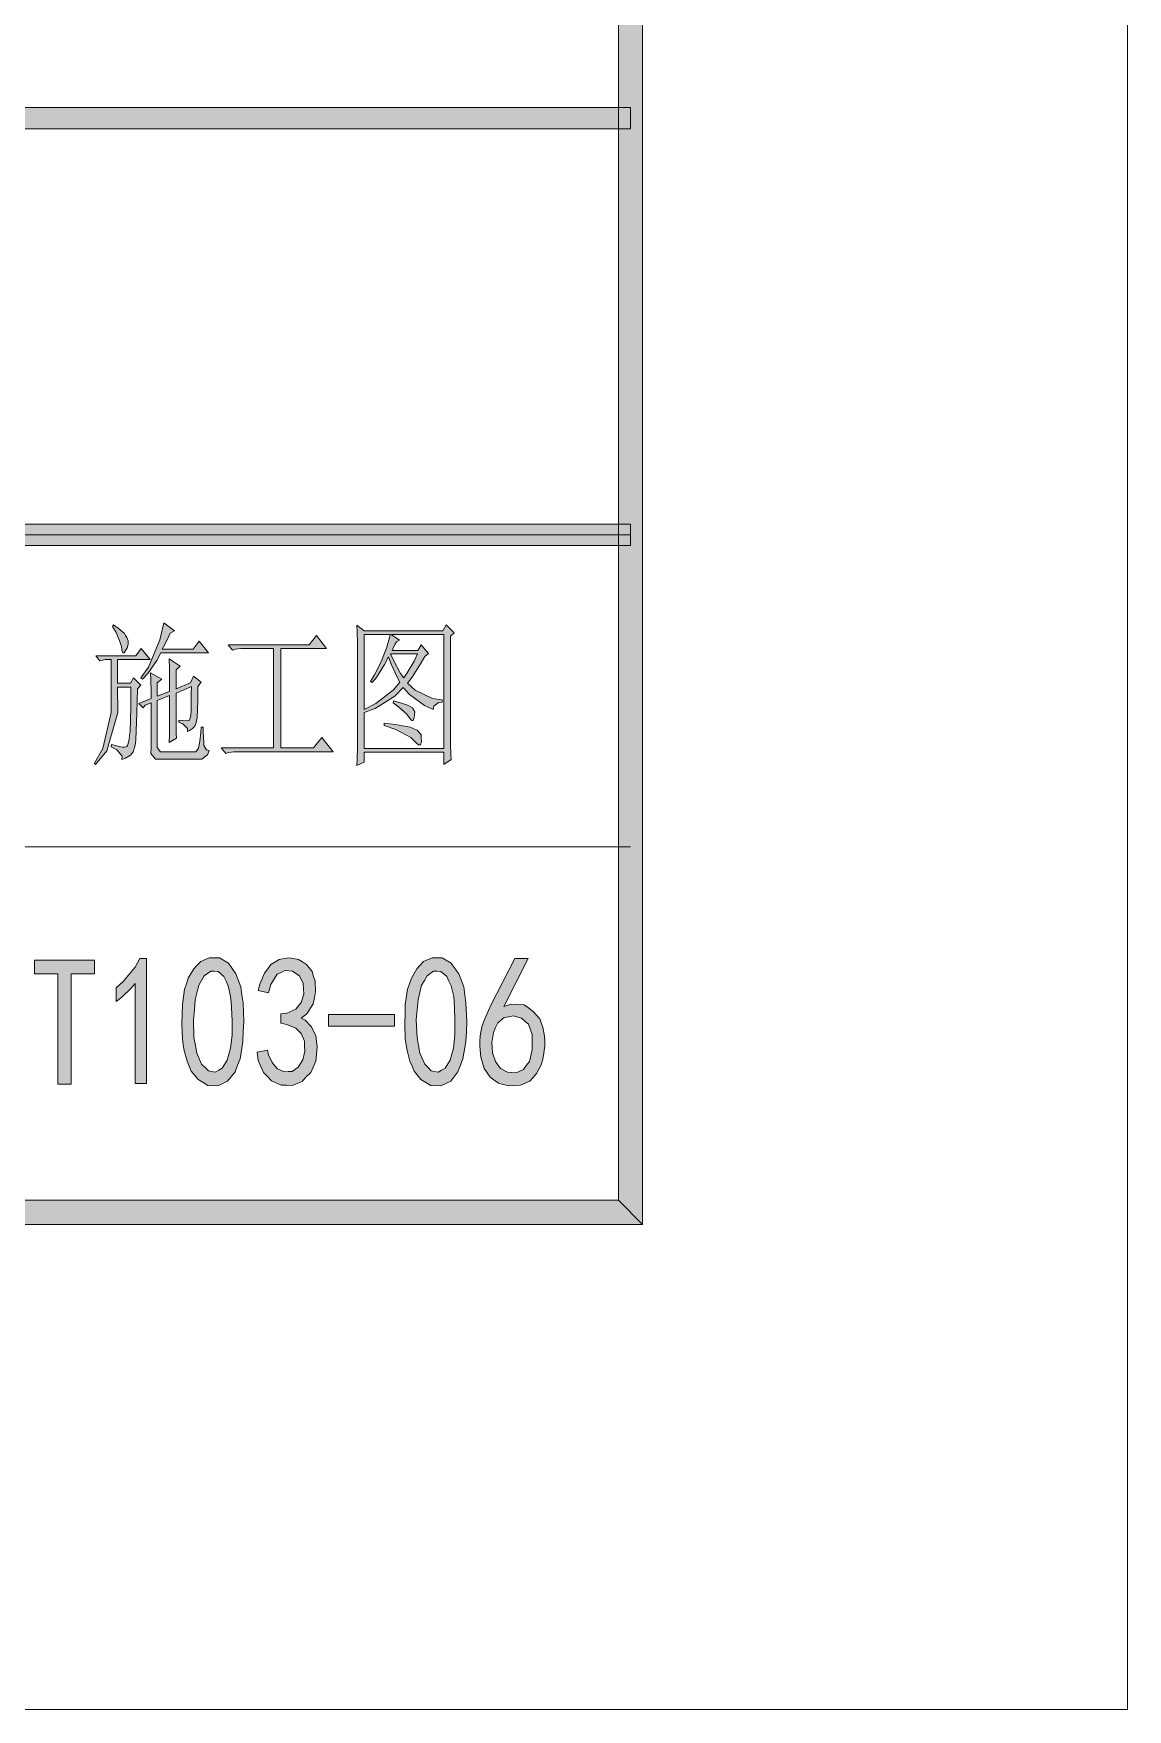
# Model space of a CAD drawing. Header units: millimetres. Extents: x 0 to 414, y 0 to 292.
# Drawn here: x 392.4 to 414.08, y 0 to 33.2 of the extents above; entities that cross this region are included whole.
import ezdxf

# ---------------------------------------------------------------- set-up
doc = ezdxf.new("R2010")
doc.units = ezdxf.units.MM

msp = doc.modelspace()

# ---------------------------------------------------------------- hatches: boundary and pattern name
h = msp.add_hatch(color=0)
h.dxf.hatch_style = 2
h.paths.add_polyline_path([(404.473833, 9.609667), (403.997583, 10.085917), (403.997583, 282.380972), (404.473833, 282.857222)])
h = msp.add_hatch(color=0)
h.dxf.hatch_style = 2
h.paths.add_polyline_path([(404.237472, 31.732361), (404.237472, 31.309028), (354.957944, 31.309028), (354.957944, 31.732361)])
h = msp.add_hatch(color=0)
h.dxf.hatch_style = 2
h.paths.add_polyline_path([(354.957944, 23.057556), (354.957944, 23.480889), (404.237472, 23.480889), (404.237472, 23.057556)])
h = msp.add_hatch(color=0)
h.dxf.hatch_style = 2
h.paths.add_polyline_path([(393.989278, 21.487694), (394.084528, 21.420667), (394.204472, 21.314833), (394.229167, 21.276028), (394.253861, 21.237222), (394.278556, 21.166667), (394.278556, 21.138444), (394.278556, 21.099639), (394.260917, 21.032611), (394.23975, 20.997333), (394.222111, 20.965583), (394.197417, 20.930306), (394.17625, 20.930306), (394.151556, 20.990278), (394.1445, 21.053778), (394.123333, 21.138444), (394.038667, 21.336), (393.968111, 21.452417)])
h = msp.add_hatch(color=0)
h.dxf.hatch_style = 2
h.paths.add_polyline_path([(394.984111, 21.522972), (395.195778, 21.36775), (395.111111, 21.318361), (395.058194, 21.201944), (394.980583, 21.046722), (394.955889, 21.004389), (395.566194, 21.004389), (395.689667, 21.159611), (395.873111, 20.930306), (394.927667, 20.930306), (394.850056, 20.778611), (394.666611, 20.521083), (394.560778, 20.411722), (394.529028, 20.436417), (394.680722, 20.648083), (394.9065, 21.191361)])
h = msp.add_hatch(color=0)
h.dxf.hatch_style = 2
h.paths.add_polyline_path([(396.261167, 21.089056), (397.866306, 21.089056), (398.010944, 21.2725), (398.212028, 21.0185), (397.305389, 21.0185), (397.305389, 19.046472), (397.950972, 19.046472), (398.116778, 19.251083), (398.339028, 18.972389), (396.444611, 18.972389), (396.381111, 18.972389), (396.264694, 18.95475), (396.211778, 18.937111), (396.123583, 19.046472), (397.16075, 19.046472), (397.16075, 21.0185), (396.578667, 21.0185), (396.515167, 21.0185), (396.402278, 21.000861), (396.345833, 20.983222)])
h = msp.add_hatch(color=0)
h.paths.add_polyline_path([(400.667361, 21.258389), (400.667361, 19.251083), (400.667361, 19.131139), (400.674417, 18.912417), (400.677944, 18.817167), (400.533306, 18.721917), (400.533306, 18.961806), (398.956389, 18.961806), (398.956389, 18.767778), (398.81175, 18.697222), (398.818806, 18.817167), (398.822333, 19.064111), (398.822333, 19.191111), (398.822333, 21.0185), (398.822333, 21.120806), (398.818806, 21.350111), (398.81175, 21.477111), (398.956389, 21.36775), (400.515667, 21.36775), (400.582694, 21.487694), (400.737917, 21.328944)])
h.paths.add_polyline_path([(398.956389, 19.035889), (400.533306, 19.035889), (400.533306, 21.293667), (399.489083, 21.293667), (399.654889, 21.184306), (399.594917, 21.149028), (399.566694, 21.096111), (399.524361, 21.011444), (399.51025, 20.979694), (400.021778, 20.979694), (400.088806, 21.089056), (400.233444, 20.919722), (400.155833, 20.85975), (400.074694, 20.715111), (399.905361, 20.447), (399.817167, 20.327056), (399.968861, 20.189472), (400.311056, 20.027194), (400.505083, 20.0025), (400.505083, 19.953111), (400.431, 19.946056), (400.339278, 19.8755), (400.321639, 19.808472), (400.152306, 19.886083), (399.855972, 20.104806), (399.7325, 20.242389), (399.563167, 20.073056), (399.175111, 19.826111), (398.956389, 19.7485)])
h.paths.add_polyline_path([(398.956389, 21.293667), (398.956389, 19.808472), (399.185694, 19.928417), (399.538472, 20.200056), (399.661944, 20.35175), (399.601972, 20.461111), (399.489083, 20.708056), (399.439694, 20.849167), (399.362083, 20.697472), (399.199806, 20.443472), (399.111611, 20.341167), (399.083389, 20.365861), (399.161, 20.492861), (399.291528, 20.753917), (399.344444, 20.8915), (399.397361, 21.025556), (399.460861, 21.226639), (399.471444, 21.293667)])
h.paths.add_polyline_path([(399.4785, 20.909139), (399.549056, 20.757444), (399.679583, 20.521083), (399.739556, 20.436417), (399.810111, 20.531667), (399.944167, 20.768028), (400.011194, 20.909139)])
h = msp.add_hatch(color=0)
h.dxf.hatch_style = 2
h.paths.add_polyline_path([(393.629444, 18.721917), (393.611806, 18.743083), (393.777611, 19.035889), (393.939889, 19.7485), (393.939889, 20.171833), (393.939889, 20.799778), (393.823472, 20.799778), (393.717639, 20.775083), (393.640028, 20.870333), (394.433778, 20.870333), (394.539611, 21.0185), (394.712472, 20.799778), (394.066889, 20.799778), (394.066889, 20.327056), (394.327944, 20.327056), (394.384389, 20.436417), (394.529028, 20.291778), (394.462, 20.217694), (394.451417, 19.744972), (394.433778, 19.20875), (394.423194, 19.141722), (394.412611, 19.074694), (394.377333, 18.972389), (394.352639, 18.937111), (394.324417, 18.901833), (394.225639, 18.841861), (394.151556, 18.817167), (394.158611, 18.884194), (394.052778, 19.011194), (393.939889, 19.071167), (393.950472, 19.117028), (394.021028, 19.092333), (394.130389, 19.067639), (394.169194, 19.064111), (394.204472, 19.060583), (394.253861, 19.074694), (394.264444, 19.092333), (394.275028, 19.1135), (394.299722, 19.212278), (394.306778, 19.293417), (394.317361, 19.374556), (394.331472, 19.854333), (394.335, 20.252972), (394.066889, 20.252972), (394.073944, 19.752028), (393.85875, 18.9865)])
h = msp.add_hatch(color=0)
h.dxf.hatch_style = 2
h.paths.add_polyline_path([(394.857111, 20.073056), (395.100528, 20.168306), (395.100528, 20.302361), (395.097, 20.623389), (395.089944, 20.810361), (395.312194, 20.665722), (395.227528, 20.591639), (395.227528, 20.217694), (395.516806, 20.337639), (395.57325, 20.471694), (395.728472, 20.35175), (395.661444, 20.267083), (395.657917, 19.977806), (395.643806, 19.642667), (395.63675, 19.596806), (395.629694, 19.550944), (395.601472, 19.480389), (395.580306, 19.455694), (395.555611, 19.434528), (395.495639, 19.392194), (395.456833, 19.371028), (395.453306, 19.434528), (395.365111, 19.522722), (395.283972, 19.554472), (395.283972, 19.600333), (395.361583, 19.58975), (395.456833, 19.582694), (395.478, 19.58975), (395.495639, 19.596806), (395.520333, 19.692056), (395.527389, 19.783778), (395.527389, 19.8755), (395.530917, 20.115389), (395.534444, 20.267083), (395.227528, 20.133028), (395.227528, 19.614444), (395.227528, 19.529778), (395.231056, 19.342806), (395.234583, 19.2405), (395.089944, 19.155833), (395.097, 19.328694), (395.100528, 19.794361), (395.100528, 20.083639), (394.857111, 19.988389), (394.857111, 19.131139), (394.857111, 19.053528), (394.917083, 18.972389), (394.973528, 18.972389), (395.583833, 18.972389), (395.622639, 18.972389), (395.672028, 19.042944), (395.686139, 19.1135), (395.696722, 19.180528), (395.717889, 19.353389), (395.728472, 19.455694), (395.767278, 19.455694), (395.767278, 19.385139), (395.770806, 19.2405), (395.777861, 19.166417), (395.781389, 19.095861), (395.834306, 19.011194), (395.883694, 18.997083), (395.848417, 18.912417), (395.742583, 18.82775), (395.672028, 18.82775), (394.917083, 18.82775), (394.821833, 18.824222), (394.726583, 18.937111), (394.733639, 19.057056), (394.733639, 19.939), (394.617222, 19.893139), (394.578417, 19.84375), (394.490222, 19.928417), (394.733639, 20.023667), (394.733639, 20.140083), (394.726583, 20.394083), (394.723056, 20.531667), (394.945306, 20.411722), (394.857111, 20.337639)])
h = msp.add_hatch(color=0)
h.dxf.hatch_style = 2
h.paths.add_polyline_path([(399.538472, 19.977806), (399.654889, 19.946056), (399.817167, 19.893139), (399.866556, 19.868444), (399.915944, 19.84375), (399.958278, 19.762611), (399.95475, 19.706167), (399.947694, 19.649722), (399.930056, 19.58975), (399.915944, 19.58975), (399.901833, 19.58975), (399.866556, 19.6215), (399.848917, 19.649722), (399.799528, 19.713222), (399.640778, 19.857861), (399.527889, 19.942528)])
h = msp.add_hatch(color=0)
h.dxf.hatch_style = 2
h.paths.add_polyline_path([(399.355028, 19.540361), (399.577278, 19.512139), (399.870083, 19.455694), (399.940639, 19.427472), (400.007667, 19.39925), (400.085278, 19.307528), (400.088806, 19.2405), (400.092333, 19.173472), (400.074694, 19.106444), (400.05, 19.106444), (400.035889, 19.106444), (399.9865, 19.14525), (399.95475, 19.180528), (399.880667, 19.251083), (399.580806, 19.409833), (399.355028, 19.4945)])
h = msp.add_hatch(color=0)
h.dxf.hatch_style = 2
h.paths.add_polyline_path([(393.611806, 14.569722), (393.149667, 14.569722), (393.149667, 12.386028), (392.885083, 12.386028), (392.885083, 14.569722), (392.426472, 14.569722), (392.426472, 14.844889), (393.611806, 14.844889)])
h = msp.add_hatch(color=0)
h.dxf.hatch_style = 2
h.paths.add_polyline_path([(394.416139, 14.38275), (394.342056, 14.291028), (394.151556, 14.111111), (394.038667, 14.026444), (394.038667, 14.298083), (394.179778, 14.421556), (394.416139, 14.707306), (394.507861, 14.873111), (394.645444, 14.873111), (394.645444, 12.400139), (394.416139, 12.400139)])
h = msp.add_hatch(color=0)
h.paths.add_polyline_path([(395.347472, 13.772444), (395.354528, 13.962944), (395.396861, 14.266333), (395.435667, 14.375694), (395.470944, 14.488583), (395.580306, 14.672028), (395.647333, 14.742583), (395.717889, 14.816667), (395.887222, 14.887222), (395.986, 14.887222), (396.088306, 14.887222), (396.264694, 14.784917), (396.338778, 14.679083), (396.412861, 14.57325), (396.511639, 14.312194), (396.532806, 14.153444), (396.5575, 13.994694), (396.571611, 13.631333), (396.561028, 13.426722), (396.553972, 13.222111), (396.497528, 12.886972), (396.448139, 12.759972), (396.39875, 12.629444), (396.250583, 12.449528), (396.155333, 12.400139), (396.056556, 12.35075), (395.859, 12.361333), (395.76375, 12.421306), (395.664972, 12.481278), (395.527389, 12.643556), (395.485056, 12.745861), (395.44625, 12.844639), (395.389806, 13.056306), (395.372167, 13.169194), (395.354528, 13.282083), (395.343944, 13.581944)])
h.paths.add_polyline_path([(395.590889, 13.860639), (395.57325, 13.663083), (395.583833, 13.310306), (395.612056, 13.155083), (395.640278, 12.999861), (395.735528, 12.781139), (395.802556, 12.717639), (395.869583, 12.650611), (396.003639, 12.625917), (396.074194, 12.664722), (396.141222, 12.703528), (396.243528, 12.862278), (396.275278, 12.982222), (396.307028, 13.102167), (396.338778, 13.359694), (396.338778, 13.500806), (396.338778, 13.638389), (396.328194, 13.895917), (396.321139, 14.008806), (396.310556, 14.125222), (396.261167, 14.333361), (396.218833, 14.428611), (396.172972, 14.520333), (396.060083, 14.619111), (395.986, 14.622639), (395.915444, 14.626167), (395.788444, 14.534444), (395.735528, 14.442722), (395.679083, 14.347472), (395.608528, 14.058194)])
h = msp.add_hatch(color=0)
h.dxf.hatch_style = 2
h.paths.add_polyline_path([(396.832667, 13.0175), (397.040806, 13.059833), (397.061972, 12.968111), (397.136056, 12.812889), (397.188972, 12.752917), (397.241889, 12.689417), (397.368889, 12.632972), (397.450028, 12.6365), (397.527639, 12.640028), (397.651111, 12.721167), (397.696972, 12.79525), (397.742833, 12.869333), (397.781639, 13.042194), (397.774583, 13.140972), (397.771056, 13.236222), (397.711083, 13.387917), (397.654639, 13.440833), (397.601722, 13.497278), (397.425333, 13.571361), (397.305389, 13.592528), (397.305389, 13.7795), (397.425333, 13.793611), (397.601722, 13.87475), (397.654639, 13.93825), (397.711083, 14.00175), (397.760472, 14.171083), (397.753417, 14.276917), (397.746361, 14.379222), (397.672278, 14.530917), (397.60525, 14.576778), (397.534694, 14.626167), (397.386528, 14.63675), (397.308917, 14.601472), (397.231306, 14.562667), (397.107833, 14.361583), (397.061972, 14.195778), (396.857361, 14.241639), (396.889111, 14.368639), (396.984361, 14.587361), (397.044333, 14.672028), (397.104306, 14.756694), (397.270111, 14.859), (397.372417, 14.873111), (397.47825, 14.887222), (397.658167, 14.855472), (397.735778, 14.809611), (397.813389, 14.760222), (397.92275, 14.619111), (397.9545, 14.520333), (397.98625, 14.425083), (397.993306, 14.213417), (397.972139, 14.097), (397.947444, 13.980583), (397.816917, 13.7795), (397.707556, 13.694833), (397.788694, 13.6525), (397.912167, 13.521972), (397.9545, 13.433778), (397.996833, 13.349111), (398.025056, 13.123333), (398.010944, 12.982222), (397.996833, 12.841111), (397.898056, 12.615333), (397.809861, 12.530667), (397.725194, 12.442472), (397.527639, 12.361333), (397.418278, 12.364861), (397.308917, 12.368389), (397.121944, 12.453056), (397.040806, 12.537722), (396.959667, 12.618861), (396.857361, 12.85875)])
h = msp.add_hatch(color=0)
h.paths.add_polyline_path([(399.767778, 13.772444), (399.771306, 13.962944), (399.817167, 14.266333), (399.852444, 14.375694), (399.89125, 14.488583), (399.997083, 14.672028), (400.064111, 14.742583), (400.134667, 14.816667), (400.304, 14.887222), (400.406306, 14.887222), (400.505083, 14.887222), (400.681472, 14.784917), (400.755556, 14.679083), (400.829639, 14.57325), (400.928417, 14.312194), (400.953111, 14.153444), (400.974278, 13.994694), (400.988389, 13.631333), (400.981333, 13.426722), (400.97075, 13.222111), (400.914306, 12.886972), (400.864917, 12.759972), (400.815528, 12.629444), (400.670889, 12.449528), (400.572111, 12.400139), (400.473333, 12.35075), (400.279306, 12.361333), (400.180528, 12.421306), (400.08175, 12.481278), (399.944167, 12.643556), (399.905361, 12.745861), (399.863028, 12.844639), (399.806583, 13.056306), (399.788944, 13.169194), (399.771306, 13.282083), (399.760722, 13.581944)])
h.paths.add_polyline_path([(400.007667, 13.860639), (399.990028, 13.663083), (400.004139, 13.310306), (400.032361, 13.155083), (400.060583, 12.999861), (400.155833, 12.781139), (400.222861, 12.717639), (400.286361, 12.650611), (400.423944, 12.625917), (400.490972, 12.664722), (400.561528, 12.703528), (400.660306, 12.862278), (400.692056, 12.982222), (400.723806, 13.102167), (400.755556, 13.359694), (400.755556, 13.500806), (400.755556, 13.638389), (400.7485, 13.895917), (400.737917, 14.008806), (400.730861, 14.125222), (400.677944, 14.333361), (400.635611, 14.428611), (400.593278, 14.520333), (400.476861, 14.619111), (400.406306, 14.622639), (400.332222, 14.626167), (400.205222, 14.534444), (400.152306, 14.442722), (400.095861, 14.347472), (400.025306, 14.058194)])
h = msp.add_hatch(color=0)
h.paths.add_polyline_path([(401.249444, 13.23975), (401.2565, 13.345583), (401.28825, 13.521972), (401.312944, 13.592528), (401.341167, 13.666611), (401.418778, 13.846528), (401.468167, 13.952361), (401.940889, 14.873111), (402.205472, 14.873111), (401.722167, 13.924139), (401.877389, 13.973528), (402.124333, 13.959417), (402.216056, 13.895917), (402.307778, 13.828889), (402.434778, 13.68425), (402.463, 13.599583), (402.49475, 13.518444), (402.530028, 13.338528), (402.533556, 13.23975), (402.537083, 13.1445), (402.512389, 12.954), (402.487694, 12.85875), (402.463, 12.767028), (402.371278, 12.597694), (402.30425, 12.520083), (402.237222, 12.446), (402.053778, 12.364861), (401.933833, 12.357806), (401.817417, 12.35075), (401.616333, 12.403667), (401.531667, 12.463639), (401.450528, 12.527139), (401.334111, 12.696472), (401.302361, 12.809361), (401.270611, 12.92225), (401.245917, 13.137444)])
h.paths.add_polyline_path([(401.60575, 12.767028), (401.658667, 12.696472), (401.79625, 12.622389), (401.884444, 12.615333), (401.969111, 12.608278), (402.11375, 12.678833), (402.170194, 12.759972), (402.230167, 12.837583), (402.286611, 13.066889), (402.286611, 13.218583), (402.286611, 13.370278), (402.216056, 13.578417), (402.141972, 13.634861), (402.071417, 13.694833), (401.909139, 13.737167), (401.820944, 13.723056), (401.73275, 13.708944), (401.602222, 13.599583), (401.559889, 13.507861), (401.521083, 13.412611), (401.485806, 13.215056), (401.492861, 13.11275), (401.499917, 13.006917), (401.556361, 12.834056)])
h = msp.add_hatch(color=0)
h.dxf.hatch_style = 2
h.paths.add_polyline_path([(399.559639, 13.536083), (398.247306, 13.536083), (398.247306, 13.765389), (399.559639, 13.765389)])
h = msp.add_hatch(color=0)
h.dxf.hatch_style = 2
h.paths.add_polyline_path([(20.976167, 9.609667), (21.448889, 10.085917), (403.997583, 10.085917), (404.473833, 9.609667)])

# ---------------------------------------------------------------- linework, layer by layer
at = {"color": 0, "lineweight": 0}
for points in [[(0, 0), (0, 292.466889), (414.0835, 292.466889), (414.0835, 0)], [(404.473833, 9.609667), (403.997583, 10.085917), (403.997583, 282.380972), (404.473833, 282.857222)], [(404.237472, 31.732361), (404.237472, 31.309028), (354.957944, 31.309028), (354.957944, 31.732361)], [(354.957944, 23.057556), (354.957944, 23.480889), (404.237472, 23.480889), (404.237472, 23.057556)], [(393.989278, 21.487694), (394.084528, 21.420667), (394.204472, 21.314833), (394.229167, 21.276028), (394.253861, 21.237222), (394.278556, 21.166667), (394.278556, 21.138444), (394.278556, 21.099639), (394.260917, 21.032611), (394.23975, 20.997333), (394.222111, 20.965583), (394.197417, 20.930306), (394.17625, 20.930306), (394.151556, 20.990278), (394.1445, 21.053778), (394.123333, 21.138444), (394.038667, 21.336), (393.968111, 21.452417)], [(394.984111, 21.522972), (395.195778, 21.36775), (395.111111, 21.318361), (395.058194, 21.201944), (394.980583, 21.046722), (394.955889, 21.004389), (395.566194, 21.004389), (395.689667, 21.159611), (395.873111, 20.930306), (394.927667, 20.930306), (394.850056, 20.778611), (394.666611, 20.521083), (394.560778, 20.411722), (394.529028, 20.436417), (394.680722, 20.648083), (394.9065, 21.191361)], [(396.261167, 21.089056), (397.866306, 21.089056), (398.010944, 21.2725), (398.212028, 21.0185), (397.305389, 21.0185), (397.305389, 19.046472), (397.950972, 19.046472), (398.116778, 19.251083), (398.339028, 18.972389), (396.444611, 18.972389), (396.381111, 18.972389), (396.264694, 18.95475), (396.211778, 18.937111), (396.123583, 19.046472), (397.16075, 19.046472), (397.16075, 21.0185), (396.578667, 21.0185), (396.515167, 21.0185), (396.402278, 21.000861), (396.345833, 20.983222)], [(400.667361, 21.258389), (400.667361, 19.251083), (400.667361, 19.131139), (400.674417, 18.912417), (400.677944, 18.817167), (400.533306, 18.721917), (400.533306, 18.961806), (398.956389, 18.961806), (398.956389, 18.767778), (398.81175, 18.697222), (398.818806, 18.817167), (398.822333, 19.064111), (398.822333, 19.191111), (398.822333, 21.0185), (398.822333, 21.120806), (398.818806, 21.350111), (398.81175, 21.477111), (398.956389, 21.36775), (400.515667, 21.36775), (400.582694, 21.487694), (400.737917, 21.328944)], [(398.956389, 19.035889), (400.533306, 19.035889), (400.533306, 21.293667), (399.489083, 21.293667), (399.654889, 21.184306), (399.594917, 21.149028), (399.566694, 21.096111), (399.524361, 21.011444), (399.51025, 20.979694), (400.021778, 20.979694), (400.088806, 21.089056), (400.233444, 20.919722), (400.155833, 20.85975), (400.074694, 20.715111), (399.905361, 20.447), (399.817167, 20.327056), (399.968861, 20.189472), (400.311056, 20.027194), (400.505083, 20.0025), (400.505083, 19.953111), (400.431, 19.946056), (400.339278, 19.8755), (400.321639, 19.808472), (400.152306, 19.886083), (399.855972, 20.104806), (399.7325, 20.242389), (399.563167, 20.073056), (399.175111, 19.826111), (398.956389, 19.7485)], [(398.956389, 21.293667), (398.956389, 19.808472), (399.185694, 19.928417), (399.538472, 20.200056), (399.661944, 20.35175), (399.601972, 20.461111), (399.489083, 20.708056), (399.439694, 20.849167), (399.362083, 20.697472), (399.199806, 20.443472), (399.111611, 20.341167), (399.083389, 20.365861), (399.161, 20.492861), (399.291528, 20.753917), (399.344444, 20.8915), (399.397361, 21.025556), (399.460861, 21.226639), (399.471444, 21.293667)], [(393.629444, 18.721917), (393.611806, 18.743083), (393.777611, 19.035889), (393.939889, 19.7485), (393.939889, 20.171833), (393.939889, 20.799778), (393.823472, 20.799778), (393.717639, 20.775083), (393.640028, 20.870333), (394.433778, 20.870333), (394.539611, 21.0185), (394.712472, 20.799778), (394.066889, 20.799778), (394.066889, 20.327056), (394.327944, 20.327056), (394.384389, 20.436417), (394.529028, 20.291778), (394.462, 20.217694), (394.451417, 19.744972), (394.433778, 19.20875), (394.423194, 19.141722), (394.412611, 19.074694), (394.377333, 18.972389), (394.352639, 18.937111), (394.324417, 18.901833), (394.225639, 18.841861), (394.151556, 18.817167), (394.158611, 18.884194), (394.052778, 19.011194), (393.939889, 19.071167), (393.950472, 19.117028), (394.021028, 19.092333), (394.130389, 19.067639), (394.169194, 19.064111), (394.204472, 19.060583), (394.253861, 19.074694), (394.264444, 19.092333), (394.275028, 19.1135), (394.299722, 19.212278), (394.306778, 19.293417), (394.317361, 19.374556), (394.331472, 19.854333), (394.335, 20.252972), (394.066889, 20.252972), (394.073944, 19.752028), (393.85875, 18.9865)], [(394.857111, 20.073056), (395.100528, 20.168306), (395.100528, 20.302361), (395.097, 20.623389), (395.089944, 20.810361), (395.312194, 20.665722), (395.227528, 20.591639), (395.227528, 20.217694), (395.516806, 20.337639), (395.57325, 20.471694), (395.728472, 20.35175), (395.661444, 20.267083), (395.657917, 19.977806), (395.643806, 19.642667), (395.63675, 19.596806), (395.629694, 19.550944), (395.601472, 19.480389), (395.580306, 19.455694), (395.555611, 19.434528), (395.495639, 19.392194), (395.456833, 19.371028), (395.453306, 19.434528), (395.365111, 19.522722), (395.283972, 19.554472), (395.283972, 19.600333), (395.361583, 19.58975), (395.456833, 19.582694), (395.478, 19.58975), (395.495639, 19.596806), (395.520333, 19.692056), (395.527389, 19.783778), (395.527389, 19.8755), (395.530917, 20.115389), (395.534444, 20.267083), (395.227528, 20.133028), (395.227528, 19.614444), (395.227528, 19.529778), (395.231056, 19.342806), (395.234583, 19.2405), (395.089944, 19.155833), (395.097, 19.328694), (395.100528, 19.794361), (395.100528, 20.083639), (394.857111, 19.988389), (394.857111, 19.131139), (394.857111, 19.053528), (394.917083, 18.972389), (394.973528, 18.972389), (395.583833, 18.972389), (395.622639, 18.972389), (395.672028, 19.042944), (395.686139, 19.1135), (395.696722, 19.180528), (395.717889, 19.353389), (395.728472, 19.455694), (395.767278, 19.455694), (395.767278, 19.385139), (395.770806, 19.2405), (395.777861, 19.166417), (395.781389, 19.095861), (395.834306, 19.011194), (395.883694, 18.997083), (395.848417, 18.912417), (395.742583, 18.82775), (395.672028, 18.82775), (394.917083, 18.82775), (394.821833, 18.824222), (394.726583, 18.937111), (394.733639, 19.057056), (394.733639, 19.939), (394.617222, 19.893139), (394.578417, 19.84375), (394.490222, 19.928417), (394.733639, 20.023667), (394.733639, 20.140083), (394.726583, 20.394083), (394.723056, 20.531667), (394.945306, 20.411722), (394.857111, 20.337639)], [(399.4785, 20.909139), (399.549056, 20.757444), (399.679583, 20.521083), (399.739556, 20.436417), (399.810111, 20.531667), (399.944167, 20.768028), (400.011194, 20.909139)], [(399.538472, 19.977806), (399.654889, 19.946056), (399.817167, 19.893139), (399.866556, 19.868444), (399.915944, 19.84375), (399.958278, 19.762611), (399.95475, 19.706167), (399.947694, 19.649722), (399.930056, 19.58975), (399.915944, 19.58975), (399.901833, 19.58975), (399.866556, 19.6215), (399.848917, 19.649722), (399.799528, 19.713222), (399.640778, 19.857861), (399.527889, 19.942528)], [(399.355028, 19.540361), (399.577278, 19.512139), (399.870083, 19.455694), (399.940639, 19.427472), (400.007667, 19.39925), (400.085278, 19.307528), (400.088806, 19.2405), (400.092333, 19.173472), (400.074694, 19.106444), (400.05, 19.106444), (400.035889, 19.106444), (399.9865, 19.14525), (399.95475, 19.180528), (399.880667, 19.251083), (399.580806, 19.409833), (399.355028, 19.4945)], [(393.611806, 14.569722), (393.149667, 14.569722), (393.149667, 12.386028), (392.885083, 12.386028), (392.885083, 14.569722), (392.426472, 14.569722), (392.426472, 14.844889), (393.611806, 14.844889)], [(394.416139, 14.38275), (394.342056, 14.291028), (394.151556, 14.111111), (394.038667, 14.026444), (394.038667, 14.298083), (394.179778, 14.421556), (394.416139, 14.707306), (394.507861, 14.873111), (394.645444, 14.873111), (394.645444, 12.400139), (394.416139, 12.400139)], [(395.347472, 13.772444), (395.354528, 13.962944), (395.396861, 14.266333), (395.435667, 14.375694), (395.470944, 14.488583), (395.580306, 14.672028), (395.647333, 14.742583), (395.717889, 14.816667), (395.887222, 14.887222), (395.986, 14.887222), (396.088306, 14.887222), (396.264694, 14.784917), (396.338778, 14.679083), (396.412861, 14.57325), (396.511639, 14.312194), (396.532806, 14.153444), (396.5575, 13.994694), (396.571611, 13.631333), (396.561028, 13.426722), (396.553972, 13.222111), (396.497528, 12.886972), (396.448139, 12.759972), (396.39875, 12.629444), (396.250583, 12.449528), (396.155333, 12.400139), (396.056556, 12.35075), (395.859, 12.361333), (395.76375, 12.421306), (395.664972, 12.481278), (395.527389, 12.643556), (395.485056, 12.745861), (395.44625, 12.844639), (395.389806, 13.056306), (395.372167, 13.169194), (395.354528, 13.282083), (395.343944, 13.581944)], [(395.590889, 13.860639), (395.57325, 13.663083), (395.583833, 13.310306), (395.612056, 13.155083), (395.640278, 12.999861), (395.735528, 12.781139), (395.802556, 12.717639), (395.869583, 12.650611), (396.003639, 12.625917), (396.074194, 12.664722), (396.141222, 12.703528), (396.243528, 12.862278), (396.275278, 12.982222), (396.307028, 13.102167), (396.338778, 13.359694), (396.338778, 13.500806), (396.338778, 13.638389), (396.328194, 13.895917), (396.321139, 14.008806), (396.310556, 14.125222), (396.261167, 14.333361), (396.218833, 14.428611), (396.172972, 14.520333), (396.060083, 14.619111), (395.986, 14.622639), (395.915444, 14.626167), (395.788444, 14.534444), (395.735528, 14.442722), (395.679083, 14.347472), (395.608528, 14.058194)], [(396.832667, 13.0175), (397.040806, 13.059833), (397.061972, 12.968111), (397.136056, 12.812889), (397.188972, 12.752917), (397.241889, 12.689417), (397.368889, 12.632972), (397.450028, 12.6365), (397.527639, 12.640028), (397.651111, 12.721167), (397.696972, 12.79525), (397.742833, 12.869333), (397.781639, 13.042194), (397.774583, 13.140972), (397.771056, 13.236222), (397.711083, 13.387917), (397.654639, 13.440833), (397.601722, 13.497278), (397.425333, 13.571361), (397.305389, 13.592528), (397.305389, 13.7795), (397.425333, 13.793611), (397.601722, 13.87475), (397.654639, 13.93825), (397.711083, 14.00175), (397.760472, 14.171083), (397.753417, 14.276917), (397.746361, 14.379222), (397.672278, 14.530917), (397.60525, 14.576778), (397.534694, 14.626167), (397.386528, 14.63675), (397.308917, 14.601472), (397.231306, 14.562667), (397.107833, 14.361583), (397.061972, 14.195778), (396.857361, 14.241639), (396.889111, 14.368639), (396.984361, 14.587361), (397.044333, 14.672028), (397.104306, 14.756694), (397.270111, 14.859), (397.372417, 14.873111), (397.47825, 14.887222), (397.658167, 14.855472), (397.735778, 14.809611), (397.813389, 14.760222), (397.92275, 14.619111), (397.9545, 14.520333), (397.98625, 14.425083), (397.993306, 14.213417), (397.972139, 14.097), (397.947444, 13.980583), (397.816917, 13.7795), (397.707556, 13.694833), (397.788694, 13.6525), (397.912167, 13.521972), (397.9545, 13.433778), (397.996833, 13.349111), (398.025056, 13.123333), (398.010944, 12.982222), (397.996833, 12.841111), (397.898056, 12.615333), (397.809861, 12.530667), (397.725194, 12.442472), (397.527639, 12.361333), (397.418278, 12.364861), (397.308917, 12.368389), (397.121944, 12.453056), (397.040806, 12.537722), (396.959667, 12.618861), (396.857361, 12.85875)], [(399.767778, 13.772444), (399.771306, 13.962944), (399.817167, 14.266333), (399.852444, 14.375694), (399.89125, 14.488583), (399.997083, 14.672028), (400.064111, 14.742583), (400.134667, 14.816667), (400.304, 14.887222), (400.406306, 14.887222), (400.505083, 14.887222), (400.681472, 14.784917), (400.755556, 14.679083), (400.829639, 14.57325), (400.928417, 14.312194), (400.953111, 14.153444), (400.974278, 13.994694), (400.988389, 13.631333), (400.981333, 13.426722), (400.97075, 13.222111), (400.914306, 12.886972), (400.864917, 12.759972), (400.815528, 12.629444), (400.670889, 12.449528), (400.572111, 12.400139), (400.473333, 12.35075), (400.279306, 12.361333), (400.180528, 12.421306), (400.08175, 12.481278), (399.944167, 12.643556), (399.905361, 12.745861), (399.863028, 12.844639), (399.806583, 13.056306), (399.788944, 13.169194), (399.771306, 13.282083), (399.760722, 13.581944)], [(400.007667, 13.860639), (399.990028, 13.663083), (400.004139, 13.310306), (400.032361, 13.155083), (400.060583, 12.999861), (400.155833, 12.781139), (400.222861, 12.717639), (400.286361, 12.650611), (400.423944, 12.625917), (400.490972, 12.664722), (400.561528, 12.703528), (400.660306, 12.862278), (400.692056, 12.982222), (400.723806, 13.102167), (400.755556, 13.359694), (400.755556, 13.500806), (400.755556, 13.638389), (400.7485, 13.895917), (400.737917, 14.008806), (400.730861, 14.125222), (400.677944, 14.333361), (400.635611, 14.428611), (400.593278, 14.520333), (400.476861, 14.619111), (400.406306, 14.622639), (400.332222, 14.626167), (400.205222, 14.534444), (400.152306, 14.442722), (400.095861, 14.347472), (400.025306, 14.058194)], [(401.249444, 13.23975), (401.2565, 13.345583), (401.28825, 13.521972), (401.312944, 13.592528), (401.341167, 13.666611), (401.418778, 13.846528), (401.468167, 13.952361), (401.940889, 14.873111), (402.205472, 14.873111), (401.722167, 13.924139), (401.877389, 13.973528), (402.124333, 13.959417), (402.216056, 13.895917), (402.307778, 13.828889), (402.434778, 13.68425), (402.463, 13.599583), (402.49475, 13.518444), (402.530028, 13.338528), (402.533556, 13.23975), (402.537083, 13.1445), (402.512389, 12.954), (402.487694, 12.85875), (402.463, 12.767028), (402.371278, 12.597694), (402.30425, 12.520083), (402.237222, 12.446), (402.053778, 12.364861), (401.933833, 12.357806), (401.817417, 12.35075), (401.616333, 12.403667), (401.531667, 12.463639), (401.450528, 12.527139), (401.334111, 12.696472), (401.302361, 12.809361), (401.270611, 12.92225), (401.245917, 13.137444)], [(399.559639, 13.536083), (398.247306, 13.536083), (398.247306, 13.765389), (399.559639, 13.765389)], [(401.60575, 12.767028), (401.658667, 12.696472), (401.79625, 12.622389), (401.884444, 12.615333), (401.969111, 12.608278), (402.11375, 12.678833), (402.170194, 12.759972), (402.230167, 12.837583), (402.286611, 13.066889), (402.286611, 13.218583), (402.286611, 13.370278), (402.216056, 13.578417), (402.141972, 13.634861), (402.071417, 13.694833), (401.909139, 13.737167), (401.820944, 13.723056), (401.73275, 13.708944), (401.602222, 13.599583), (401.559889, 13.507861), (401.521083, 13.412611), (401.485806, 13.215056), (401.492861, 13.11275), (401.499917, 13.006917), (401.556361, 12.834056)], [(20.976167, 9.609667), (21.448889, 10.085917), (403.997583, 10.085917), (404.473833, 9.609667)]]:
    msp.add_lwpolyline(points, close=True, dxfattribs=at)
for points in [[(404.237472, 23.269222), (354.957944, 23.269222)], [(354.957944, 17.088556), (404.237472, 17.088556)]]:
    msp.add_lwpolyline(points, dxfattribs=at)

doc.saveas('drawing.dxf')
